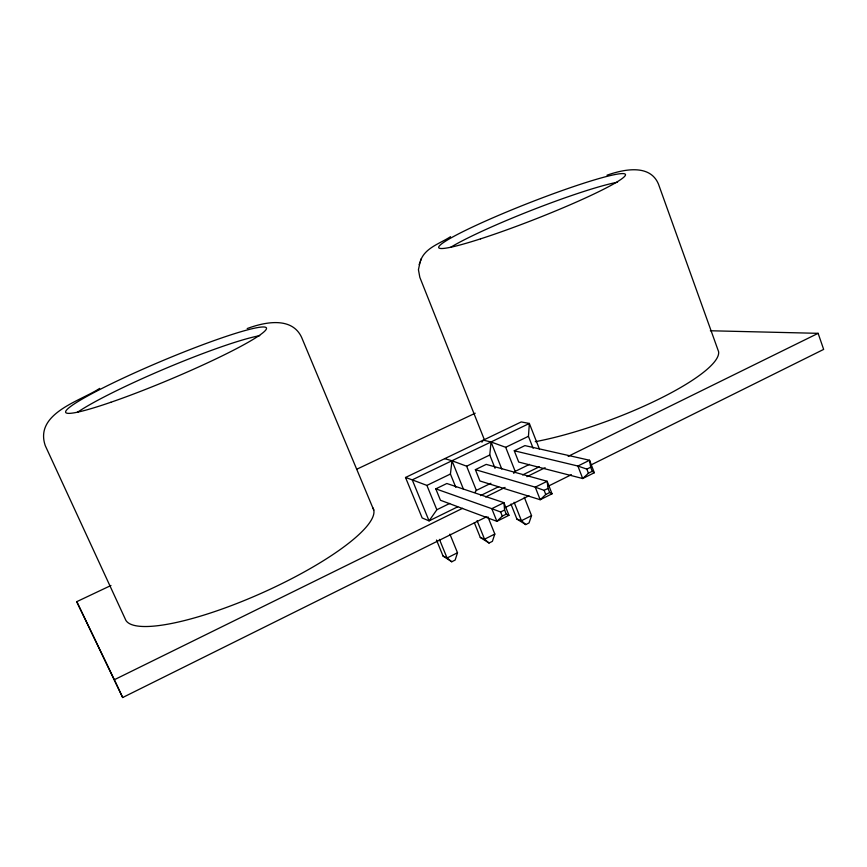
<?xml version="1.0" encoding="UTF-8"?>
<svg xmlns="http://www.w3.org/2000/svg" width="867" height="867" viewBox="0 0 867 867"><rect width="100%" height="100%" fill="white"/><g stroke="black" fill="none" stroke-linecap="round" stroke-linejoin="round"><path stroke-width="1.3" d="M533.129 448.304L528.447 436.307L529.358 423.454L521.23 421.936L405.518 477.479L422.164 517.957L429.078 520.883L457.7 506.827M495.046 468.278L489.768 455.012L491.047 441.964L529.358 423.454L539.458 449.171M455.825 487.373L450.428 474.032L451.978 460.745L444.749 458.665M420.04 262.148L418.436 269.735L419.834 277.332L484.263 439.45M449.908 534.148L457.505 552.756L455.153 560.06L451.75 561.773L443.059 556.061L436.491 540.033M487.893 516.775L494.819 534.05L492.391 541.355L489.042 543.035L480.285 537.442L474.347 522.725M524.275 497.235L531.547 515.648L529.033 522.942L525.738 524.589L516.927 519.105L510.945 504.052M420.495 260.934C424.732 247.843 440.208 243.519 450.547 236.68M419.173 264.608L421.329 258.583M481.922 442.192L483.331 440.154L491.047 441.964L505.689 447.307L528.447 436.307M449.713 503.445L436.838 509.753L429.078 520.883L412.248 479.852L405.518 477.479M474.91 492.423L476.351 490.397L490.885 483.277M513.73 473.404L515.193 471.377L529.477 464.376M508.951 515.301L506.252 514.164L502.275 516.136L496.878 521.327L440.447 500.259L435.798 488.847L446.83 483.504L503.922 502.676L508.951 515.301L496.878 521.327L491.817 508.68L435.798 488.847M552.041 493.811L549.656 492.532L545.755 494.483L540.195 499.728L479.917 480.99L475.376 469.654L486.214 464.387L547.142 481.272L552.041 493.811L540.195 499.728L535.253 487.156L475.376 469.654M594.328 472.732L592.248 471.312L588.422 473.219L582.7 478.53L518.715 462.057L514.272 450.775L524.925 445.605L589.549 460.258L594.328 472.732L582.7 478.53L577.888 466.034L514.272 450.775M99.651 388.405C80.664 401.063 34.127 413.18 45.279 445.692L125.888 620.382A135.772 31.57 -24.1 0 0 265.486 591.392A135.772 31.57 -24.1 0 0 372.94 507.91M457.505 552.756L447.069 557.99L443.059 556.061M494.819 534.05L484.545 539.198L480.285 537.442M531.547 515.648L521.435 520.709L516.927 519.105M500.617 511.985L504.594 510.002L503.922 502.676L491.817 508.68L500.617 511.985L502.275 516.136M544.14 490.343L548.042 488.403L547.142 481.272L535.253 487.156L544.14 490.343L545.755 494.483M586.851 469.112L590.676 467.215L589.549 460.258L577.888 466.034L586.851 469.112L588.422 473.219M110.965 585.485L76.74 601.676L122.67 697.523L486.495 516.84M504.692 507.802L528.946 495.761M548.356 486.127L571.396 474.683M590.795 465.048L823.65 349.401L818.123 333.329L710.376 330.76M480.524 495.61L498.666 486.69M122.67 697.523L114.357 679.728L462.599 508.322M485.65 496.975L505.071 487.417M526.908 476.666L545.105 467.703M568.167 456.356L818.123 333.329M522.617 474.943L539.285 466.782M501.765 469.014L491.047 441.964L412.248 479.852L426.9 485.412L450.428 474.032M463.444 489.183L451.978 460.745L466.63 466.197L489.768 455.012M356.651 469.285L475.214 413.212M247.203 328.55C264.446 322.123 291.811 316.238 301.608 337.35L373.764 510.099M606.987 175.21C623.221 169.466 649.99 163.516 658.476 184.14L718.58 351.634A125.26 27.289 -20.5 0 1 658.194 399.459A125.26 27.289 -20.5 0 1 535.221 441.693M451.75 561.773L447.069 557.99L439.428 539.361M489.042 543.035L484.545 539.198L477.078 520.666M525.738 524.589L521.435 520.709L514.12 502.275M76.74 601.676L114.357 679.728M426.9 485.412L436.838 509.753M466.63 466.197L476.351 490.397M504.594 510.002L506.252 514.164M505.689 447.307L515.193 471.377M548.042 488.403L549.656 492.532M590.676 467.215L592.248 471.312M77.282 412.41A108.743 10.718 -22.9 0 1 166.778 367.955A108.743 10.718 -22.9 0 1 259.732 335.681M450.764 247.236A100.171 9.234 -21.4 0 1 533.064 209.695A100.171 9.234 -21.4 0 1 617.553 182.211M110.835 402.277A108.874 10.079 -22.8 0 0 266.364 329.005A108.874 10.079 -22.8 0 0 121.152 379.085A108.874 10.079 -22.8 0 0 110.835 402.277M480.524 238.858A100.279 8.681 -21.4 0 0 625.345 175.362A100.279 8.681 -21.4 0 0 490.462 218.885A100.279 8.681 -21.4 0 0 480.524 238.858"/></g></svg>
